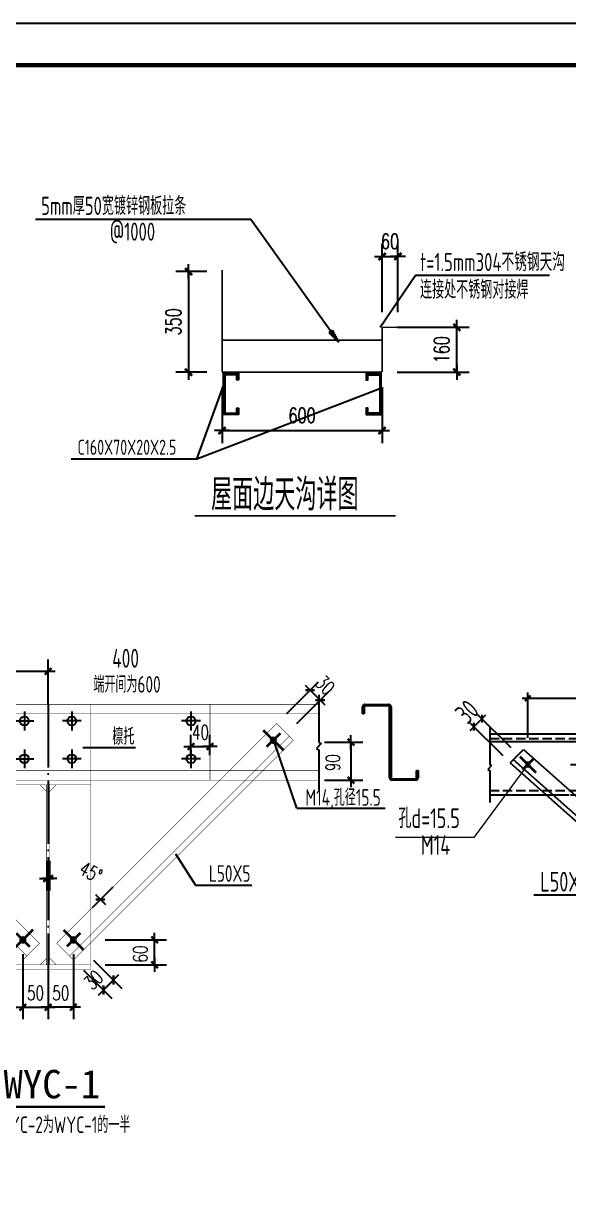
# Model space of a CAD drawing. Extents: x 2303022 to 2899168, y 17226141 to 18257813.
# Drawn here: x 2764142 to 2777152, y 17291885 to 17319715 of the extents above; entities that cross this region are included whole.
import ezdxf
from ezdxf.enums import TextEntityAlignment as Align

# ---------------------------------------------------------------- set-up
doc = ezdxf.new("R2010")
doc.units = 0
doc.header["$LTSCALE"] = 1000
doc.header["$MEASUREMENT"] = 0
for name, pattern in [('3', [19, 15, -1.5, 1, -1.5]), ('DASH', [0.35, 0.25, -0.1]), ('DOTE', [2.42, 2, -0.2, 0.02, -0.2])]:
    doc.linetypes.add(name, pattern=pattern)
doc.layers.get('Defpoints').update_dxf_attribs({"color": 250})
for name, color, linetype in [('03', 3, 'Continuous'), ('18', 2, 'Continuous'), ('3T_WOOD', 21, 'Continuous'), ('AXIS_TEXT', 7, 'Continuous'), ('BALCONY', 6, 'Continuous'), ('dim', 7, 'Continuous'), ('DOTE', 1, 'DOTE'), ('HYTK-GK', 7, 'Continuous'), ('PUB_DIM', 161, 'Continuous'), ('PUB_TEXT', 7, 'Continuous'), ('PUB_TEXT @ 1', 7, 'Continuous'), ('TEXT', 7, 'Continuous'), ('TK', 4, 'Continuous'), ('图层1', 8, 'Continuous')]:
    doc.layers.add(name, color=color, linetype=linetype)
doc.layers.add('10', color=7, linetype='Continuous', lineweight=35)
doc.layers.add('螺栓孔标注', color=9, linetype='Continuous', lineweight=18)
doc.styles.add('-宋体', font='', dxfattribs={"width": 0.8})
doc.styles.add('DIM_FONT', font='SIMPLEX', dxfattribs={"width": 0.7, "bigfont": 'GBCBIG'})
doc.styles.add('TSSD_Dimension', font='Tssdeng.shx', dxfattribs={"width": 0.7, "bigfont": 'hztxt.shx'})
doc.styles.add('TSSD_Label', font='tssdeng.shx', dxfattribs={"width": 0.7, "bigfont": 'hztxt.shx'})
doc.styles.add('TSSD_REIN', font='tssdeng.shx', dxfattribs={"width": 0.7, "bigfont": 'tssdchn.shx'})
doc.styles.get('-宋体').set_extended_font_data('SimSun')
doc.dimstyles.new('dimn', dxfattribs={"dimtxt": 300, "dimasz": 1, "dimexe": 250, "dimexo": 300, "dimgap": 150, "dimtad": 1, "dimdec": 0, "dimzin": 0, "dimdsep": 46, "dimtxsty": 'DIM_FONT', "dimblk": '_DIMX', "dimcen": 0, "dimdle": 100, "dimclrt": 7, "dimadec": 1, "dimazin": 0, "dimtfac": 1, "dimtdec": 0, "dimtix": 1, "dimtmove": 2, "dimatfit": 3, "dimldrblk": 'ARCHTICK', "dimfxl": 0, "dimtolj": 1, "dimtzin": 0, "dimarcsym": 0})
doc.dimstyles.new('TSSD_200_200', dxfattribs={"dimtxt": 700, "dimasz": 200, "dimexe": 200, "dimexo": 500, "dimgap": 200, "dimtad": 1, "dimdec": 0, "dimzin": 0, "dimdsep": 46, "dimtxsty": 'TSSD_Dimension', "dimblk": 'ARCHTICK', "dimblk1": 'ARCHTICK', "dimblk2": 'ARCHTICK', "dimcen": 0, "dimdle": 200, "dimclrt": 7, "dimadec": 0, "dimazin": 0, "dimtfac": 1, "dimtdec": 0, "dimtix": 1, "dimtmove": 2, "dimatfit": 3, "dimfxl": 0, "dimtolj": 1, "dimtzin": 0, "dimarcsym": 0})

# ---------------------------------------------------------------- blocks, each defined once
blk = doc.blocks.new('_ArchTick')
at = {"color": 0, "linetype": 'ByBlock', "const_width": 0.4}
blk.add_lwpolyline([(-0.5, -0.5), (0.5, 0.5)], dxfattribs=at)
blk = doc.blocks.new('*D770')
at = {"layer": 'Defpoints', "color": 0}
for p in [(8083496, 20789431), (8077116, 20788004), (8083496, 20788004)]:
    blk.add_point(p, dxfattribs=at)
at = {"layer": 'dim', "color": 0, "lineweight": -2}
for p, q in [((8076966, 20789431), (8083646, 20789431)), ((8077116, 20788379), (8077116, 20789581)), ((8083496, 20788379), (8083496, 20789581))]:
    blk.add_line(p, q, dxfattribs=at)
at = {"layer": 'dim', "color": 0, "lineweight": -2, "xscale": 150, "yscale": 150, "zscale": 150, "rotation": 180}
blk.add_blockref('_ArchTick', (8077116, 20789431), dxfattribs=at)
at = {"layer": 'dim', "color": 0, "lineweight": -2, "xscale": 150, "yscale": 150, "zscale": 150}
blk.add_blockref('_ArchTick', (8083496, 20789431), dxfattribs=at)
at = {"layer": 'dim', "color": 7, "insert": (8080306, 20789844), "char_height": 525, "attachment_point": 5, "style": 'TSSD_Dimension'}
blk.add_mtext('\\A1;500', dxfattribs=at)
blk = doc.blocks.new('*D774')
at = {"layer": 'Defpoints', "color": 0}
for p in [(8077876, 20787669), (8077876, 20786859), (8079361, 20786859)]:
    blk.add_point(p, dxfattribs=at)
at = {"layer": 'dim', "color": 0, "lineweight": -2}
for p, q in [((8079361, 20787819), (8079361, 20786709)), ((8078251, 20787669), (8079511, 20787669)), ((8078251, 20786859), (8079511, 20786859))]:
    blk.add_line(p, q, dxfattribs=at)
at = {"layer": 'dim', "color": 0, "lineweight": -2, "xscale": 150, "yscale": 150, "zscale": 150}
for p, rotation in [((8079361, 20787669), 90), ((8079361, 20786859), 270)]:
    blk.add_blockref('_ArchTick', p, dxfattribs=dict(at, rotation=rotation))
at = {"layer": 'dim', "color": 7, "insert": (8078948, 20787264), "char_height": 525, "attachment_point": 5, "rotation": 90, "style": 'TSSD_Dimension'}
blk.add_mtext('\\A1;90', dxfattribs=at)
blk = doc.blocks.new('*D776')
at = {"layer": 'Defpoints', "color": 0}
for p in [(8075683, 20788672), (8076937, 20787848), (8076722, 20787634)]:
    blk.add_point(p, dxfattribs=at)
at = {"layer": 'dim', "color": 0, "lineweight": -2}
for p, q in [((8076457, 20787899), (8075577, 20788778)), ((8075898, 20788887), (8075683, 20788672)), ((8076672, 20788114), (8075792, 20788993)), ((8075898, 20788887), (8076004, 20788993)), ((8075683, 20788672), (8075577, 20788566))]:
    blk.add_line(p, q, dxfattribs=at)
at = {"layer": 'dim', "color": 0, "lineweight": -2, "xscale": 150, "yscale": 150, "zscale": 150}
for p, rotation in [((8075683, 20788672), 45.00000000024823), ((8075898, 20788887), 225.0000000002482)]:
    blk.add_blockref('_ArchTick', p, dxfattribs=dict(at, rotation=rotation))
at = {"layer": 'dim', "color": 7, "insert": (8075499, 20789072), "char_height": 525, "attachment_point": 5, "rotation": 45, "style": 'TSSD_Dimension'}
blk.add_mtext('\\A1;30', dxfattribs=at)
blk = doc.blocks.new('_DIMX')
blk.add_line((-150, 0), (150, 0))
at = {"const_width": 50}
blk.add_lwpolyline([(-70, -70), (70, 70)], dxfattribs=at)
blk = doc.blocks.new('*D745')
at = {"layer": 'Defpoints', "color": 0}
for p in [(8822471, 16772955, 2400), (8822153, 16772636), (8823422, 16772004)]:
    blk.add_point(p, dxfattribs=at)
at = {"layer": 'PUB_DIM', "color": 0, "lineweight": -2}
for p, q in [((8822790, 16772636), (8823687, 16771739)), ((8822471, 16772318), (8823369, 16771421)), ((8823103, 16771685), (8823102, 16771684)), ((8823104, 16771686), (8823422, 16772004)), ((8823423, 16772005), (8823424, 16772006))]:
    blk.add_line(p, q, dxfattribs=at)
at = {"layer": 'PUB_DIM', "color": 0, "lineweight": -2, "xscale": 1.5, "yscale": 1.5, "zscale": 1.5}
for p, rotation in [((8823422, 16772004), 225.000741829684), ((8823104, 16771686), 45.000741829684)]:
    blk.add_blockref('_DIMX', p, dxfattribs=dict(at, rotation=rotation))
at = {"layer": 'PUB_DIM', "color": 7, "insert": (8822786, 16772004), "char_height": 450, "attachment_point": 5, "rotation": 45.0007, "style": 'DIM_FONT'}
blk.add_mtext('\\A1;30', dxfattribs=at)
blk = doc.blocks.new('*D746')
at = {"layer": 'Defpoints', "color": 0}
for p in [(8821308, 16776228, 2400), (8818984, 16775265, 2400), (8820718, 16775141), (8821308, 16772942, 2400)]:
    blk.add_point(p, dxfattribs=at)
at = {"layer": 'PUB_DIM', "color": 0, "lineweight": -2}
for p, q in [((8821308, 16775778), (8821308, 16774844)), ((8819302, 16774947), (8819963, 16774287))]:
    blk.add_line(p, q, dxfattribs=at)
blk.add_arc((8821308, 16772942), 2277, 90.0377, 134.9622, dxfattribs=at)
at = {"layer": 'PUB_DIM', "color": 0, "lineweight": -2, "xscale": 1.5, "yscale": 1.5, "zscale": 1.5}
for p, rotation in [((8821308, 16775219), 0.01887092001580544), ((8819698, 16774552), 224.9810914157021)]:
    blk.add_blockref('_DIMX', p, dxfattribs=dict(at, rotation=rotation))
at = {"layer": 'PUB_DIM', "color": 7, "insert": (8820003, 16775382), "char_height": 450, "attachment_point": 5, "rotation": 28.1325, "style": 'DIM_FONT'}
blk.add_mtext('\\A1;45°', dxfattribs=at)
blk = doc.blocks.new('*D747')
at = {"layer": 'Defpoints', "color": 0}
for p in [(8821398, 16776228, 2400), (8821987, 16775141), (8823721, 16775265, 2400), (8821398, 16772942, 2400)]:
    blk.add_point(p, dxfattribs=at)
at = {"layer": 'PUB_DIM', "color": 0, "lineweight": -2}
for p, q in [((8821398, 16775778), (8821398, 16774844)), ((8823403, 16774947), (8822743, 16774287))]:
    blk.add_line(p, q, dxfattribs=at)
blk.add_arc((8821398, 16772942), 2277, 45.0378, 89.9623, dxfattribs=at)
at = {"layer": 'PUB_DIM', "color": 0, "lineweight": -2, "xscale": 1.5, "yscale": 1.5, "zscale": 1.5}
for p, rotation in [((8821398, 16775219), 179.9811290800657), ((8823008, 16774552), 315.0189085842293)]:
    blk.add_blockref('_DIMX', p, dxfattribs=dict(at, rotation=rotation))
at = {"layer": 'PUB_DIM', "color": 7, "insert": (8822703, 16775416), "char_height": 450, "attachment_point": 5, "rotation": 332.1926, "style": 'DIM_FONT'}
blk.add_mtext('\\A1;45°', dxfattribs=at)
blk = doc.blocks.new('*D749')
at = {"layer": 'Defpoints', "color": 0}
for p in [(8821353, 16781786), (8816232, 16780286, 2400), (8821353, 16780286)]:
    blk.add_point(p, dxfattribs=at)
at = {"layer": 'PUB_DIM', "color": 0, "lineweight": -2}
for p, q in [((8816232, 16780736), (8816232, 16782161)), ((8821353, 16780736), (8821353, 16782161)), ((8816233, 16781786), (8821351, 16781786))]:
    blk.add_line(p, q, dxfattribs=at)
at = {"layer": 'PUB_DIM', "color": 0, "lineweight": -2, "xscale": 1.5, "yscale": 1.5, "zscale": 1.5, "rotation": 180}
blk.add_blockref('_DIMX', (8816232, 16781786), dxfattribs=at)
at = {"layer": 'PUB_DIM', "color": 0, "lineweight": -2, "xscale": 1.5, "yscale": 1.5, "zscale": 1.5}
blk.add_blockref('_DIMX', (8821353, 16781786), dxfattribs=at)
blk = doc.blocks.new('*D753')
at = {"layer": 'Defpoints', "color": 0}
for p in [(8820552, 16773273), (8821353, 16773273), (8821353, 16771141)]:
    blk.add_point(p, dxfattribs=at)
at = {"layer": 'PUB_DIM', "color": 0, "lineweight": -2}
for p, q in [((8820552, 16772823), (8820552, 16770766)), ((8821353, 16772823), (8821353, 16770766)), ((8820551, 16771141), (8820549, 16771141)), ((8820552, 16771141), (8821353, 16771141)), ((8821354, 16771141), (8821356, 16771141))]:
    blk.add_line(p, q, dxfattribs=at)
at = {"layer": 'PUB_DIM', "color": 0, "lineweight": -2, "xscale": 1.5, "yscale": 1.5, "zscale": 1.5}
blk.add_blockref('_DIMX', (8820552, 16771141), dxfattribs=at)
at = {"layer": 'PUB_DIM', "color": 0, "lineweight": -2, "xscale": 1.5, "yscale": 1.5, "zscale": 1.5, "rotation": 180}
blk.add_blockref('_DIMX', (8821353, 16771141), dxfattribs=at)
at = {"layer": 'PUB_DIM', "color": 7, "insert": (8820953, 16771591), "char_height": 450, "attachment_point": 5, "style": 'DIM_FONT'}
blk.add_mtext('\\A1;50', dxfattribs=at)
blk = doc.blocks.new('*D754')
at = {"layer": 'Defpoints', "color": 0}
for p in [(8821353, 16773273), (8822153, 16773273), (8821353, 16771141)]:
    blk.add_point(p, dxfattribs=at)
at = {"layer": 'PUB_DIM', "color": 0, "lineweight": -2}
for p, q in [((8821353, 16772823), (8821353, 16770766)), ((8822153, 16772823), (8822153, 16770766)), ((8821351, 16771141), (8821350, 16771141)), ((8822153, 16771141), (8821353, 16771141)), ((8822155, 16771141), (8822156, 16771141))]:
    blk.add_line(p, q, dxfattribs=at)
at = {"layer": 'PUB_DIM', "color": 0, "lineweight": -2, "xscale": 1.5, "yscale": 1.5, "zscale": 1.5}
blk.add_blockref('_DIMX', (8821353, 16771141), dxfattribs=at)
at = {"layer": 'PUB_DIM', "color": 0, "lineweight": -2, "xscale": 1.5, "yscale": 1.5, "zscale": 1.5, "rotation": 180}
blk.add_blockref('_DIMX', (8822153, 16771141), dxfattribs=at)
at = {"layer": 'PUB_DIM', "color": 7, "insert": (8821753, 16771591), "char_height": 450, "attachment_point": 5, "style": 'DIM_FONT'}
blk.add_mtext('\\A1;50', dxfattribs=at)
blk = doc.blocks.new('*D755')
at = {"layer": 'Defpoints', "color": 0}
for p in [(8829644, 16781188), (8828586, 16780130), (8828905, 16779812)]:
    blk.add_point(p, dxfattribs=at)
at = {"layer": 'PUB_DIM', "color": 0, "lineweight": -2}
for p, q in [((8828905, 16780449), (8829910, 16781454)), ((8829223, 16780130), (8830228, 16781135)), ((8829643, 16781190), (8829642, 16781191)), ((8829963, 16780870), (8829644, 16781188)), ((8829964, 16780869), (8829965, 16780868))]:
    blk.add_line(p, q, dxfattribs=at)
at = {"layer": 'PUB_DIM', "color": 0, "lineweight": -2, "xscale": 1.5, "yscale": 1.5, "zscale": 1.5}
for p, rotation in [((8829644, 16781188), 315), ((8829963, 16780870), 135)]:
    blk.add_blockref('_DIMX', p, dxfattribs=dict(at, rotation=rotation))
at = {"layer": 'PUB_DIM', "color": 7, "insert": (8830122, 16781348), "char_height": 450, "attachment_point": 5, "rotation": 315, "style": 'DIM_FONT'}
blk.add_mtext('\\A1;30', dxfattribs=at)
blk = doc.blocks.new('*D756')
at = {"layer": 'Defpoints', "color": 0}
for p in [(8829653, 16779536), (8829653, 16778336), (8830937, 16778336)]:
    blk.add_point(p, dxfattribs=at)
at = {"layer": 'PUB_DIM', "color": 0, "lineweight": -2}
for p, q in [((8830103, 16779536), (8831312, 16779536)), ((8830937, 16779535), (8830937, 16778338)), ((8830103, 16778336), (8831312, 16778336))]:
    blk.add_line(p, q, dxfattribs=at)
at = {"layer": 'PUB_DIM', "color": 0, "lineweight": -2, "xscale": 1.5, "yscale": 1.5, "zscale": 1.5}
for p, rotation in [((8830937, 16779536), 90), ((8830937, 16778336), 270)]:
    blk.add_blockref('_DIMX', p, dxfattribs=dict(at, rotation=rotation))
at = {"layer": 'PUB_DIM', "color": 7, "insert": (8830364, 16778889), "char_height": 450, "attachment_point": 5, "rotation": 90, "style": 'DIM_FONT'}
blk.add_mtext('\\A1;90', dxfattribs=at)
blk = doc.blocks.new('*D757')
at = {"layer": 'Defpoints', "color": 0}
for p in [(8822703, 16773273), (8824723, 16773273), (8822703, 16772486)]:
    blk.add_point(p, dxfattribs=at)
at = {"layer": 'PUB_DIM', "color": 0, "lineweight": -2}
for p, q in [((8823153, 16773273), (8825098, 16773273)), ((8824723, 16772488), (8824723, 16773271)), ((8823153, 16772486), (8825098, 16772486))]:
    blk.add_line(p, q, dxfattribs=at)
at = {"layer": 'PUB_DIM', "color": 0, "lineweight": -2, "xscale": 1.5, "yscale": 1.5, "zscale": 1.5}
for p, rotation in [((8824723, 16773273), 90), ((8824723, 16772486), 270)]:
    blk.add_blockref('_DIMX', p, dxfattribs=dict(at, rotation=rotation))
at = {"layer": 'PUB_DIM', "color": 7, "insert": (8824273, 16772828), "char_height": 450, "attachment_point": 5, "rotation": 90, "style": 'DIM_FONT'}
blk.add_mtext('\\A1;60', dxfattribs=at)
blk = doc.blocks.new('*D758')
at = {"layer": 'Defpoints', "color": 0}
for p in [(8826474, 16779400), (8825874, 16778679), (8826474, 16778679)]:
    blk.add_point(p, dxfattribs=at)
at = {"layer": 'PUB_DIM', "color": 0, "lineweight": -2}
for p, q in [((8825874, 16779129), (8825874, 16779775)), ((8826474, 16779129), (8826474, 16779775)), ((8825872, 16779400), (8825871, 16779400)), ((8825874, 16779400), (8826474, 16779400)), ((8826475, 16779400), (8826477, 16779400))]:
    blk.add_line(p, q, dxfattribs=at)
at = {"layer": 'PUB_DIM', "color": 0, "lineweight": -2, "xscale": 1.5, "yscale": 1.5, "zscale": 1.5}
blk.add_blockref('_DIMX', (8825874, 16779400), dxfattribs=at)
at = {"layer": 'PUB_DIM', "color": 0, "lineweight": -2, "xscale": 1.5, "yscale": 1.5, "zscale": 1.5, "rotation": 180}
blk.add_blockref('_DIMX', (8826474, 16779400), dxfattribs=at)
at = {"layer": 'PUB_DIM', "color": 7, "insert": (8826174, 16779850), "char_height": 450, "attachment_point": 5, "style": 'DIM_FONT'}
blk.add_mtext('\\A1;40', dxfattribs=at)
blk = doc.blocks.new('*D982')
at = {"layer": 'Defpoints', "color": 0}
for p in [(5197911, 18063053), (5200137, 18063053), (5197911, 18061714)]:
    blk.add_point(p, dxfattribs=at)
at = {"layer": 'PUB_DIM', "color": 0, "lineweight": -2}
for p, q in [((5198361, 18063053), (5200512, 18063053)), ((5200137, 18061716), (5200137, 18063052)), ((5198361, 18061714), (5200512, 18061714))]:
    blk.add_line(p, q, dxfattribs=at)
at = {"layer": 'PUB_DIM', "color": 0, "lineweight": -2, "xscale": 1.5, "yscale": 1.5, "zscale": 1.5}
for p, rotation in [((5200137, 18063053), 90), ((5200137, 18061714), 270)]:
    blk.add_blockref('_DIMX', p, dxfattribs=dict(at, rotation=rotation))
at = {"layer": 'PUB_DIM', "color": 7, "insert": (5199687, 18062384), "char_height": 450, "attachment_point": 5, "rotation": 90, "style": 'DIM_FONT'}
blk.add_mtext('\\A1;160', dxfattribs=at)
blk = doc.blocks.new('*D983')
at = {"layer": 'Defpoints', "color": 0}
for p in [(5198383, 18065167), (5197911, 18063053), (5198383, 18063053)]:
    blk.add_point(p, dxfattribs=at)
at = {"layer": 'PUB_DIM', "color": 0, "lineweight": -2}
for p, q in [((5197911, 18063503), (5197911, 18065542)), ((5198383, 18063503), (5198383, 18065542)), ((5197909, 18065167), (5197908, 18065167)), ((5197911, 18065167), (5198383, 18065167)), ((5198385, 18065167), (5198386, 18065167))]:
    blk.add_line(p, q, dxfattribs=at)
at = {"layer": 'PUB_DIM', "color": 0, "lineweight": -2, "xscale": 1.5, "yscale": 1.5, "zscale": 1.5}
blk.add_blockref('_DIMX', (5197911, 18065167), dxfattribs=at)
at = {"layer": 'PUB_DIM', "color": 0, "lineweight": -2, "xscale": 1.5, "yscale": 1.5, "zscale": 1.5, "rotation": 180}
blk.add_blockref('_DIMX', (5198383, 18065167), dxfattribs=at)
at = {"layer": 'PUB_DIM', "color": 7, "insert": (5198147, 18065617), "char_height": 450, "attachment_point": 5, "style": 'DIM_FONT'}
blk.add_mtext('\\A1;60', dxfattribs=at)
blk = doc.blocks.new('*D984')
at = {"layer": 'Defpoints', "color": 0}
for p in [(5193139, 18064717), (5192139, 18061714), (5193139, 18061714)]:
    blk.add_point(p, dxfattribs=at)
at = {"layer": 'PUB_DIM', "color": 0, "lineweight": -2}
for p, q in [((5192689, 18064717), (5191764, 18064717)), ((5192139, 18064715), (5192139, 18061716)), ((5192689, 18061714), (5191764, 18061714))]:
    blk.add_line(p, q, dxfattribs=at)
at = {"layer": 'PUB_DIM', "color": 0, "lineweight": -2, "xscale": 1.5, "yscale": 1.5, "zscale": 1.5}
for p, rotation in [((5192139, 18064717), 90), ((5192139, 18061714), 270)]:
    blk.add_blockref('_DIMX', p, dxfattribs=dict(at, rotation=rotation))
at = {"layer": 'PUB_DIM', "color": 7, "insert": (5191689, 18063216), "char_height": 450, "attachment_point": 5, "rotation": 90, "style": 'DIM_FONT'}
blk.add_mtext('\\A1;350', dxfattribs=at)
blk = doc.blocks.new('*D985')
at = {"layer": 'Defpoints', "color": 0}
for p in [(5193139, 18061714), (5197911, 18061714), (5197911, 18059972)]:
    blk.add_point(p, dxfattribs=at)
at = {"layer": 'PUB_DIM', "color": 0, "lineweight": -2}
for p, q in [((5193139, 18061264), (5193139, 18059597)), ((5197911, 18061264), (5197911, 18059597)), ((5193140, 18059972), (5197909, 18059972))]:
    blk.add_line(p, q, dxfattribs=at)
at = {"layer": 'PUB_DIM', "color": 0, "lineweight": -2, "xscale": 1.5, "yscale": 1.5, "zscale": 1.5, "rotation": 180}
blk.add_blockref('_DIMX', (5193139, 18059972), dxfattribs=at)
at = {"layer": 'PUB_DIM', "color": 0, "lineweight": -2, "xscale": 1.5, "yscale": 1.5, "zscale": 1.5}
blk.add_blockref('_DIMX', (5197911, 18059972), dxfattribs=at)
at = {"layer": 'PUB_DIM', "color": 7, "insert": (5195525, 18060422), "char_height": 450, "attachment_point": 5, "style": 'DIM_FONT'}
blk.add_mtext('\\A1;600', dxfattribs=at)
blk = doc.blocks.new('GeYuanFrame_72621653', base_point=(20.09, 4.53))
at = {"layer": 'TK'}
blk.add_lwpolyline([(20.09, 4.53), (20.09, 598.53), (966.09, 598.53), (966.09, 4.53)], close=True, dxfattribs=at)
at = {"layer": 'TK', "const_width": 1}
blk.add_lwpolyline([(45.09, 588.53), (956.09, 588.53), (956.09, 14.53), (45.09, 14.53)], close=True, dxfattribs=at)
blk = doc.blocks.new('324231423423')
at = {"layer": '10', "color": 253}
for p, q in [((8076901.36, 20787884.29), (8077331.25, 20787454.39)), ((8077259.6, 20787812.64), (8076973.01, 20787526.05))]:
    blk.add_line(p, q, dxfattribs=at)
at = {"layer": '10'}
blk.add_line((8077166.97, 20787669.34), (8077166.97, 20787669.34), dxfattribs=at)
for start, end in [(0, 180), (180, 0)]:
    blk.add_arc((8077116.31, 20787669.34), 50.66, start, end, dxfattribs=at)
at = {"layer": '18'}
for p, q in [((8076103.03, 20788682.61), (8076103.03, 20787669.34)), ((8076103.03, 20788479.95), (8090888.15, 20788479.95)), ((8076103.03, 20788277.3), (8090888.15, 20788277.3)), ((8076643.42, 20787712.33), (8077001.67, 20788070.59)), ((8077001.67, 20788070.59), (8083199.75, 20782556.95)), ((8076153.7, 20787638.93), (8076052.37, 20787537.61)), ((8076052.37, 20787537.61), (8076103.03, 20787507.23)), ((8076103.03, 20787669.34), (8076153.7, 20787638.93)), ((8076643.42, 20787712.33), (8082871.02, 20782169.18)), ((8076729.4, 20787798.32), (8082949.92, 20782262.25)), ((8076103.03, 20787507.23), (8076103.03, 20786656.07)), ((8076103.03, 20786858.72), (8077497.03, 20786858.72))]:
    blk.add_line(p, q, dxfattribs=at)
at = {"layer": '18', "color": 2, "linetype": 'DASH'}
for p, q in [((8076103.03, 20788358.37), (8090888.15, 20788358.37)), ((8076103.03, 20786980.31), (8090888.15, 20786980.31))]:
    blk.add_line(p, q, dxfattribs=at)
at = {"layer": '18', "color": 2, "linetype": '3'}
blk.add_line((8077497.03, 20786858.72), (8078213.52, 20786858.72), dxfattribs=at)
at = {"layer": 'Defpoints', "color": 0, "linetype": 'ByBlock'}
blk.add_point((8076643.42, 20787712.33), dxfattribs=at)
at = {"layer": 'PUB_DIM'}
blk.add_line((8079093.34, 20784191.2, -13375.18), (8077277.43, 20784191.2, -13375.18), dxfattribs=at)
at = {"layer": '螺栓孔标注', "color": 4}
for p, q in [((8077116.31, 20787669.34), (8075680.47, 20785721.97, 0)), ((8077126.44, 20787669.34), (8077126.44, 20787669.34)), ((8075680.47, 20785721.97, 0), (8073601.84, 20785721.97, 0))]:
    blk.add_line(p, q, dxfattribs=at)
for start, end in [(0, 180), (180, 0)]:
    blk.add_arc((8077116.31, 20787669.34), 10.13, start, end, dxfattribs=at)
at = {"layer": 'TEXT', "style": 'TSSD_REIN', "width": 0.7}
for s, p in [('孔d=15.5', (8073675.65, 20785819.81, 0)), ('M14', (8074271.17, 20785105.33, 0))]:
    blk.add_text(s, height=525, dxfattribs=at).set_placement(p, align=Align.BOTTOM_LEFT)
blk.add_text('L50X5', height=525, dxfattribs=at).set_placement((8077444.03, 20784287.45))
at = {"layer": 'dim'}
dim = blk.add_linear_dim(base=(8083495.59, 20789431.18, 8916.79), p1=(8077116.31, 20788003.72, 8916.79), p2=(8083495.59, 20788003.72, 8916.79), text='500', dimstyle='TSSD_200_200', override={"dimscale": 0.75, "dimlfac": 1.333333}, dxfattribs=at)
dim.commit()
dim.dimension.update_dxf_attribs({"geometry": '*D770', "text_midpoint": (8080305.95, 20789843.68, 8916.79)})
dim = blk.add_aligned_dim(p1=(8076937.18, 20787848.47, 8916.79), p2=(8076722.24, 20787633.52, 8916.79), distance=-1469.17, text='30', dimstyle='TSSD_200_200', override={"dimscale": 0.75, "dimlfac": 1.333333}, dxfattribs=at)
dim.commit()
dim.dimension.update_dxf_attribs({"geometry": '*D776', "text_midpoint": (8075499.17, 20789071.53, 8916.79)})
dim = blk.add_linear_dim(base=(8079360.8, 20786858.72, 8916.79), p1=(8077876.26, 20787669.34, 8916.79), p2=(8077876.26, 20786858.72, 8916.79), angle=90, text='90', dimstyle='TSSD_200_200', override={"dimscale": 0.75, "dimlfac": 1.333333}, dxfattribs=at)
dim.commit()
dim.dimension.update_dxf_attribs({"geometry": '*D774', "text_midpoint": (8078948.3, 20787264.03, 8916.79)})
blk = doc.blocks.new('4543dssd')
for p, q in [((8820302.8, 16780211.4), (8820902.8, 16780211.4)), ((8820602.8, 16780511.4), (8820602.8, 16779911.4)), ((8822402.8, 16780211.4), (8821802.8, 16780211.4)), ((8822102.8, 16780511.4), (8822102.8, 16779911.4)), ((8826173.7, 16780211.4, -2400), (8825573.7, 16780211.4, -2400)), ((8825873.7, 16780511.4, -2400), (8825873.7, 16779911.4, -2400)), ((8828483.3, 16779592.9), (8829211.9, 16777445.5)), ((8820602.8, 16779311.4), (8820602.8, 16778711.4)), ((8822102.8, 16779311.4), (8822102.8, 16778711.4)), ((8822445.8, 16779368.4, -2400), (8824121.5, 16779368.4, -2400)), ((8825873.7, 16779311.4, -2400), (8825873.7, 16778711.4, -2400)), ((8820302.8, 16779011.4), (8820902.8, 16779011.4)), ((8822402.8, 16779011.4), (8821802.8, 16779011.4)), ((8826173.7, 16779011.4, -2400), (8825573.7, 16779011.4, -2400)), ((8829222.7, 16777445.5), (8832017.8, 16777445.5)), ((8825387.9, 16775996.6, -15849.1), (8826020.9, 16775006.4, -15849.1)), ((8826020.9, 16775006.4, -15849.1), (8827795.1, 16775006.4, -15849.1))]:
    blk.add_line(p, q)
for centre in [(8820602.8, 16780211.4), (8822102.8, 16780211.4), (8825873.7, 16780211.4, -2400), (8820602.8, 16779011.4), (8822102.8, 16779011.4), (8825873.7, 16779011.4, -2400)]:
    blk.add_circle(centre, 141.4)
at = {"layer": '10'}
for p, q in [((8828162.2, 16779918.3), (8828798.6, 16779281.9)), ((8828692.5, 16779812.2), (8828268.2, 16779387.9)), ((8820870.7, 16773591), (8820234.3, 16772954.6)), ((8821834.9, 16773591), (8822471.3, 16772954.6)), ((8820340.3, 16773485), (8820764.6, 16773060.7)), ((8822365.2, 16773485), (8821941, 16773060.7))]:
    blk.add_line(p, q, dxfattribs=at)
at = {"layer": '10', "const_width": 150}
for points in [[(8828555.4, 16779600.1, 1), (8828405.4, 16779600.1, 1), (8828555.4, 16779600.1, 1)], [(8820477.5, 16773272.8, -1), (8820627.5, 16773272.8, -1), (8820477.5, 16773272.8, -1)], [(8822228.1, 16773272.8, 1), (8822078.1, 16773272.8, 1), (8822228.1, 16773272.8, 1)]]:
    blk.add_lwpolyline(points, format="xyb", close=True, dxfattribs=at)
at = {"layer": '18'}
for p, q in [((8829916.7, 16781036.4), (8829916.7, 16779536.4)), ((8829991.7, 16779491.4), (8829841.7, 16779341.4)), ((8829916.7, 16779536.4), (8829991.7, 16779491.4)), ((8829841.7, 16779341.4), (8829916.7, 16779296.4)), ((8829916.7, 16779296.4), (8829916.7, 16778036.4))]:
    blk.add_line(p, q, dxfattribs=at)
at = {"layer": '18', "const_width": 15}
for points in [[(8812788.8, 16780736.4), (8829916.7, 16780736.4)], [(8826473.7, 16778336.4), (8826473.7, 16780736.4)], [(8812788.8, 16780438.5), (8829916.7, 16780438.5)], [(8814119.1, 16780130.4), (8821082.8, 16773166.8)], [(8828586.4, 16780130.4), (8821622.8, 16773166.8)], [(8829116.7, 16779600.1), (8828586.4, 16780130.4)], [(8813716.1, 16779727.3), (8820679.7, 16772763.7)], [(8828989.5, 16779727.3), (8822025.8, 16772763.7)], [(8829116.7, 16779600.1), (8822153.1, 16772636.4)], [(8825519.7, 16778336.4), (8812788.8, 16778336.4)], [(8820002.8, 16778336.4), (8822702.8, 16778336.4)], [(8822702.8, 16778336.4), (8822702.8, 16778186.4)], [(8826580.3, 16778336.4), (8829916.7, 16778336.4)], [(8820002.8, 16778186.4), (8822702.8, 16778186.4)], [(8821307.8, 16777974.5), (8821095.9, 16778186.4)], [(8821307.8, 16778186.4), (8821397.8, 16778186.4)], [(8821307.8, 16778186.4), (8821307.8, 16772486.4)], [(8821397.8, 16777974.5), (8821609.7, 16778186.4)], [(8821397.8, 16778186.4), (8821397.8, 16772486.4)], [(8821307.8, 16772486.4), (8821307.8, 16773836.4)], [(8821397.8, 16772486.4), (8821397.8, 16773836.4)], [(8820552.4, 16772636.4), (8821082.8, 16773166.8)], [(8822153.1, 16772636.4), (8821622.8, 16773166.8)], [(8822702.8, 16773186.1), (8822702.8, 16772486.4)], [(8820002.8, 16772486.4), (8821307.8, 16772486.4)], [(8820002.8, 16772486.4), (8822702.8, 16772486.4)], [(8821307.8, 16772698.4), (8821095.9, 16772486.4)], [(8821307.8, 16772486.4), (8821397.8, 16772486.4)], [(8821397.8, 16772698.4), (8821609.7, 16772486.4)], [(8822702.8, 16772486.4), (8821397.8, 16772486.4)], [(8822702.8, 16772486.4), (8822702.8, 16772336.4)], [(8820002.8, 16772336.4), (8822702.8, 16772336.4)]]:
    blk.add_lwpolyline(points, dxfattribs=at)
at = {"layer": '18', "color": 2, "linetype": 'DASH', "const_width": 15}
for points in [[(8822702.8, 16778336.4), (8822702.8, 16780736.4)], [(8812788.8, 16778634.4), (8829916.7, 16778634.4)]]:
    blk.add_lwpolyline(points, dxfattribs=at)
at = {"layer": '18', "const_width": 15}
blk.add_lwpolyline([(8833061.7, 16778636.4), (8833061.7, 16778411.4, -0.4142136), (8832986.7, 16778336.4), (8832236.7, 16778336.4, -0.4142136), (8832161.7, 16778411.4), (8832161.7, 16780661.4, 0.4142136), (8832131.7, 16780691.4), (8831381.7, 16780691.4, 0.4142136), (8831351.7, 16780661.4), (8831351.7, 16780436.4), (8831306.7, 16780436.4), (8831306.7, 16780661.4, -0.4142136), (8831381.7, 16780736.4), (8832131.7, 16780736.4, -0.4142136), (8832206.7, 16780661.4), (8832206.7, 16778411.4, 0.4142136), (8832236.7, 16778381.4), (8832986.7, 16778381.4, 0.4142136), (8833016.7, 16778411.4), (8833016.7, 16778636.4)], format="xyb", close=True, dxfattribs=at)
at = {"layer": '18', "color": 2, "linetype": '3', "const_width": 15}
for points in [[(8825519.7, 16778336.4), (8826580.3, 16778336.4)], [(8822702.8, 16778186.4), (8822702.8, 16773186.1)]]:
    blk.add_lwpolyline(points, dxfattribs=at)
at = {"layer": 'DOTE'}
blk.add_line((8821352.8, 16780736.4), (8821352.8, 16770765.8, -2400), dxfattribs=at)
at = {"layer": 'PUB_TEXT', "const_width": 75, "elevation": -2400}
blk.add_lwpolyline([(8819997.8, 16767981.9), (8823148.7, 16767981.9)], dxfattribs=at)
at = {"layer": 'AXIS_TEXT', "style": '-宋体'}
blk.add_text('WYC-1', height=900, dxfattribs=at).set_placement((8819941.6, 16768254.7, -2400))
at = {"layer": 'PUB_DIM', "color": 7, "style": 'TSSD_REIN', "width": 0.7}
for s, height, p in [('400', 600, (8823379.6, 16781896.8, -2400)), ('端开间为600', 525, (8822783.7, 16781107.9, -2400)), ('檩托', 525, (8823385.4, 16779458.7, -2400)), ('M14,孔径15.5', 525, (8829492.6, 16777525.2)), ('L50X5', 525, (8826439.4, 16775115.6, -2400)), ('WYC-2为WYC-1的一半', 525, (8819751.4, 16767153.5))]:
    blk.add_text(s, height=height, dxfattribs=at).set_placement(p)
at = {"layer": 'PUB_DIM'}
for base, p1, p2, angle, text, picture, middle in [((8821352.8, 16781786.2, -2400), (8816231.9, 16780286.2), (8821352.8, 16780286.2, -2400), 0, ' ', '*D749', (8816825, 16781786.2, -2400)), ((8830937.5, 16778336.4, -2400), (8829653, 16779536.4, -2400), (8829653, 16778336.4, -2400), 270, '90', '*D756', (8830363.9, 16778889, -2400)), ((8824722.9, 16773272.8, -2400), (8822702.8, 16772486.4, -2400), (8822702.8, 16773272.8, -2400), 90, '60', '*D757', (8824272.9, 16772827.7, -2400)), ((8823422, 16772003.9, -2400), (8822153.1, 16772636.4, -2400), (8822471.3, 16772954.6), 45.00074, '30', '*D745', (8822785.7, 16772003.9, -2400))]:
    dim = blk.add_linear_dim(base=base, p1=p1, p2=p2, angle=angle, text=text, dimstyle='dimn', override={"dimscale": 1.5, "dimlfac": 0.666667, "dimadec": 0}, dxfattribs=at)
    dim.commit()
    dim.dimension.update_dxf_attribs({"geometry": picture, "text_midpoint": middle, "dimtype": 129})
for p1, p2, distance, text, picture, middle in [((8828904.6, 16779812.2), (8828586.4, 16780130.4), -1496.3, '30', '*D755', (8830121.8, 16781347.6)), ((8820552.5, 16773272.8, -2400), (8821352.8, 16773272.8, -2400), -2132, '50', '*D753', (8820952.6, 16771590.8, -2400)), ((8822153.1, 16773272.8, -2400), (8821352.8, 16773272.8, -2400), 2132, '50', '*D754', (8821752.9, 16771590.8, -2400))]:
    dim = blk.add_aligned_dim(p1=p1, p2=p2, distance=distance, text=text, dimstyle='dimn', override={"dimscale": 1.5, "dimlfac": 0.666667, "dimadec": 0}, dxfattribs=at)
    dim.commit()
    dim.dimension.update_dxf_attribs({"geometry": picture, "text_midpoint": middle})
dim = blk.add_linear_dim(base=(8826473.7, 16779399.5, -2400), p1=(8825873.7, 16778679.1, -2400), p2=(8826473.7, 16778679.1, -2400), text='40', dimstyle='dimn', override={"dimscale": 1.5, "dimlfac": 0.666667, "dimadec": 0}, dxfattribs=at)
dim.commit()
dim.dimension.update_dxf_attribs({"geometry": '*D758', "text_midpoint": (8826173.7, 16779849.5, -2400)})
for base, center, p1, p2, picture, middle in [((8820718.4, 16775141.3, -2400), (8821307.8, 16772941.8), (8818984.2, 16775265.3), (8821307.8, 16776227.7), '*D746', (8820002.8, 16775382.5, -2400)), ((8821987.2, 16775141.3, -2400), (8821397.8, 16772941.8), (8823721.3, 16775265.3), (8821397.8, 16776227.7), '*D747', (8822702.8, 16775416.1, -2400))]:
    dim = blk.add_angular_dim_3p(base=base, center=center, p1=p1, p2=p2, dimstyle='dimn', override={"dimscale": 1.5, "dimlfac": 0.666667, "dimadec": 0}, dxfattribs=at)
    dim.commit()
    dim.dimension.update_dxf_attribs({"geometry": picture, "text_midpoint": middle, "dimtype": 133})
blk = doc.blocks.new('w342q414231')
for p, q in [((5192382.2, 18059119.2), (5193235.8, 18061444.4)), ((5197843.7, 18061220.5), (5192382.2, 18059119.2)), ((5192382.2, 18059119.2), (5188639.8, 18059119.2))]:
    blk.add_line(p, q)
for points in [[(5193177.7, 18061682.9), (5193625.4, 18061682.9), (5193625.4, 18061488.6), (5193581.3, 18061488.6), (5193581.3, 18061638.8), (5193221.8, 18061638.8), (5193221.8, 18060492.2), (5193581.3, 18060492.2), (5193581.3, 18060642.3), (5193625.4, 18060642.3), (5193625.4, 18060448.1), (5193177.7, 18060448.1), (5193177.7, 18061682.9)], [(5197887.8, 18061682.9), (5197440.2, 18061682.9), (5197440.2, 18061488.6), (5197484.3, 18061488.6), (5197484.3, 18061638.8), (5197843.7, 18061638.8), (5197843.7, 18060492.2), (5197484.3, 18060492.2), (5197484.3, 18060642.3), (5197440.2, 18060642.3), (5197440.2, 18060448.1), (5197887.8, 18060448.1), (5197887.8, 18061682.9)]]:
    blk.add_lwpolyline(points)
at = {"const_width": 56.7}
blk.add_lwpolyline([(5192323, 18057424.6), (5198319.5, 18057424.6)], dxfattribs=at)
at = {"layer": '03'}
for p, q in [((5193995.6, 18066272.1), (5187576.3, 18066272.1)), ((5196607.8, 18062606), (5193995.6, 18066272.1)), ((5196426.1, 18062966.7), (5196323.4, 18062893.5)), ((5196426.1, 18062966.7), (5196607.8, 18062606)), ((5196323.4, 18062893.5), (5196607.8, 18062606))]:
    blk.add_line(p, q, dxfattribs=at)
blk.add_solid([(5196323.4, 18062893.5), (5196607.8, 18062606), (5196426.1, 18062966.7)], dxfattribs=at)
at = {"layer": '图层1'}
for p, q in [((5197853.5, 18063053.2), (5198908.9, 18064609.9)), ((5198908.9, 18064609.9), (5202902.8, 18064609.9))]:
    blk.add_line(p, q, dxfattribs=at)
at = {"layer": '图层1', "const_width": 47.2}
for points in [[(5193138.8, 18064765.6), (5193138.8, 18061714.4)], [(5198383, 18063053.2), (5197910.5, 18063053.2)], [(5197910.5, 18063053.2), (5197910.5, 18061714.4)], [(5193138.8, 18062669.2), (5197910.5, 18062669.2)], [(5193138.8, 18061714.4), (5197910.5, 18061714.4)]]:
    blk.add_lwpolyline(points, dxfattribs=at)
at = {"layer": 'PUB_TEXT', "style": 'TSSD_REIN', "width": 0.7}
for s, height, p in [('5mm厚50宽镀锌钢板拉条', 540.54, (5187743.4, 18066408.6)), ('@1000', 540.54, (5189791.3, 18065637.7)), ('连接处不锈钢对接焊', 540.54, (5199042.1, 18063907.4)), ('C160X70X20X2.5 ', 450, (5188830.6, 18059247.5))]:
    blk.add_text(s, height=height, dxfattribs=at).set_placement(p)
at = {"layer": 'PUB_TEXT @ 1', "style": 'TSSD_Label', "width": 0.7}
blk.add_text('t=1.5mm304不锈钢天沟', height=540.54, dxfattribs=at).set_placement((5199042.1, 18064731.4))
at = {"layer": 'TEXT', "style": 'TSSD_REIN', "width": 0.7}
blk.add_text('屋面边天沟详图', height=945, dxfattribs=at).set_placement((5192809.7, 18057585.9))
at = {"layer": 'PUB_DIM'}
for p1, p2, distance, text, picture, middle in [((5197910.5, 18063053.2), (5198383, 18063053.2), 2113.3, '60', '*D983', (5198146.8, 18065616.5)), ((5193138.8, 18064716.6), (5193138.8, 18061714.4), -999.7, '350', '*D984', (5191689.1, 18063215.5)), ((5197910.5, 18061714.4), (5197910.5, 18063053.2), -2226.4, '160', '*D982', (5199686.9, 18062383.8)), ((5193138.8, 18061714.4), (5197910.5, 18061714.4), -1742, '600', '*D985', (5195524.7, 18060422.4))]:
    dim = blk.add_aligned_dim(p1=p1, p2=p2, distance=distance, text=text, dimstyle='dimn', override={"dimscale": 1.5, "dimlfac": 0.666667, "dimadec": 0}, dxfattribs=at)
    dim.commit()
    dim.dimension.update_dxf_attribs({"geometry": picture, "text_midpoint": middle})

msp = doc.modelspace()

# ---------------------------------------------------------------- block references
at = {"layer": '3T_WOOD', "color": 6, "xscale": 100, "yscale": 100, "zscale": 100}
msp.add_blockref('GeYuanFrame_72621653', (2704377, 17260314.9), dxfattribs=at)
at = {"layer": '3T_WOOD', "xscale": 0.7999999998137355, "yscale": 0.8000000007450581, "zscale": 0.8}
msp.add_blockref('w342q414231', (-1385627.6, 2862013), dxfattribs=at)
at = {"layer": 'BALCONY', "xscale": 0.7537499964237213, "yscale": 0.7537500001490116, "zscale": 0.7537500000000819}
msp.add_blockref('4543dssd', (-3884360.9, 4654970.8), dxfattribs=at)
at = {"layer": 'HYTK-GK', "xscale": 0.897799976170063, "yscale": 0.897799976170063, "zscale": 0.8977999775561329}
msp.add_blockref('324231423423', (-4475457.2, -1361153.2, 12008.2), dxfattribs=at)

doc.saveas('drawing.dxf')
